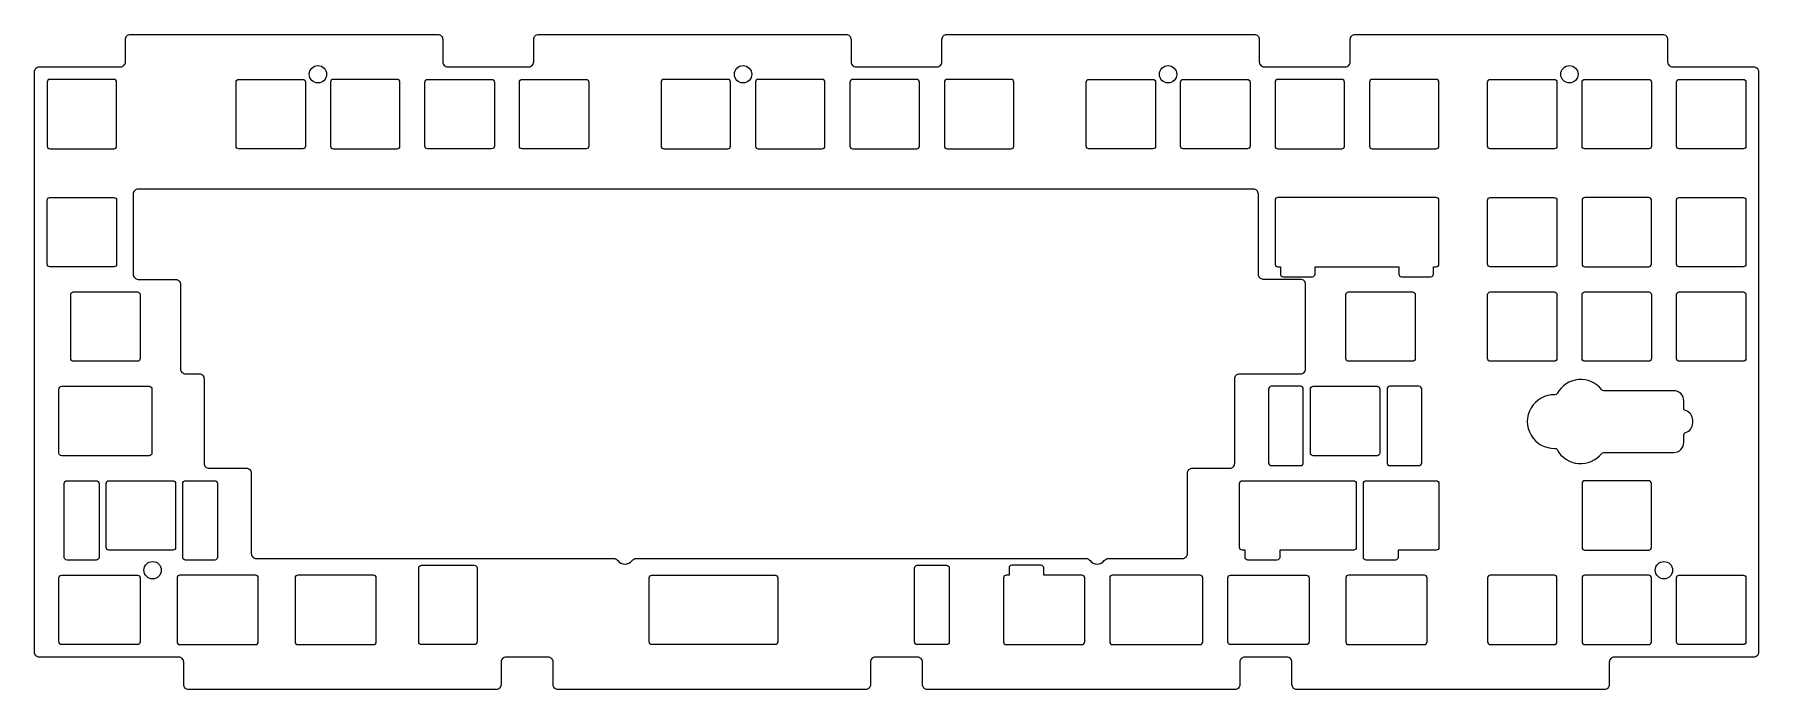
# Model space of a CAD drawing. Extents: x -695 to -347, y 112 to 244.
import ezdxf

# ---------------------------------------------------------------- set-up
doc = ezdxf.new("R2010")
doc.units = 0
doc.header["$MEASUREMENT"] = 0
doc.layers.get('0').update_dxf_attribs({"linetype": 'CONTINUOUS'})

msp = doc.modelspace()

# ---------------------------------------------------------------- linework, layer by layer
for points in [[(-611.47, 237.61), (-595.13, 237.61, 0.414214), (-594.13, 238.61), (-594.13, 243.14, -0.414214), (-593.13, 244.14), (-531.13, 244.14, -0.414214), (-530.13, 243.14), (-530.13, 238.61, 0.414214), (-529.13, 237.61), (-512.79, 237.61, 0.414214), (-511.79, 238.61), (-511.79, 243.14, -0.414214), (-510.79, 244.14), (-448.79, 244.14, -0.414214), (-447.79, 243.14), (-447.79, 238.61, 0.414214), (-446.79, 237.61), (-430.44, 237.61, 0.414214), (-429.44, 238.61), (-429.44, 243.14, -0.414214), (-428.44, 244.14), (-366.44, 244.14, -0.414214), (-365.44, 243.14), (-365.44, 238.61, 0.414214), (-364.44, 237.61), (-348.1, 237.61, -0.414214), (-347.1, 236.61), (-347.1, 119.5, -0.414214), (-348.1, 118.5), (-376.2, 118.5, 0.414214), (-377.2, 117.5), (-377.2, 112.98, -0.414214), (-378.2, 111.98), (-440.2, 111.98, -0.414214), (-441.2, 112.98), (-441.2, 117.5, 0.414214), (-442.2, 118.5), (-450.71, 118.5, 0.414214), (-451.71, 117.5), (-451.71, 112.98, -0.414214), (-452.71, 111.98), (-514.71, 111.98, -0.414214), (-515.71, 112.98), (-515.71, 117.5, 0.414214), (-516.71, 118.5), (-525.21, 118.5, 0.414214), (-526.21, 117.5), (-526.21, 112.98, -0.414214), (-527.21, 111.98), (-589.21, 111.98, -0.414214), (-590.21, 112.98), (-590.21, 117.5, 0.414214), (-591.21, 118.5), (-599.71, 118.5, 0.414214), (-600.71, 117.5), (-600.71, 112.98, -0.414214), (-601.71, 111.98), (-663.71, 111.98, -0.414214), (-664.71, 112.98), (-664.71, 117.5, 0.414214), (-665.71, 118.5), (-693.81, 118.5, -0.414214), (-694.81, 119.5), (-694.81, 236.61, -0.414214), (-693.81, 237.61), (-677.47, 237.61, 0.414214), (-676.47, 238.61), (-676.47, 243.14, -0.414214), (-675.47, 244.14), (-613.47, 244.14, -0.414214), (-612.47, 243.14), (-612.47, 238.61, 0.414214)], [(-678.26, 221.61), (-678.26, 234.51, 0.414214), (-678.81, 235.06), (-691.71, 235.06, 0.414214), (-692.26, 234.51), (-692.26, 221.61, 0.414214), (-691.71, 221.06), (-678.81, 221.06, 0.414214)], [(-653.61, 221.06, -0.414214), (-654.16, 221.61), (-654.16, 234.51, -0.414214), (-653.61, 235.06), (-640.71, 235.06, -0.414214), (-640.16, 234.51), (-640.16, 221.61, -0.414214), (-640.71, 221.06)], [(-635.11, 234.51), (-635.11, 221.61, 0.414214), (-634.56, 221.06), (-621.66, 221.06, 0.414214), (-621.11, 221.61), (-621.11, 234.51, 0.414214), (-621.66, 235.06), (-634.56, 235.06, 0.414214)], [(-615.51, 221.06, -0.414214), (-616.06, 221.61), (-616.06, 234.51, -0.414214), (-615.51, 235.06), (-602.61, 235.06, -0.414214), (-602.06, 234.51), (-602.06, 221.61, -0.414214), (-602.61, 221.06)], [(-583.56, 235.06, -0.414214), (-583.01, 234.51), (-583.01, 221.61, -0.414214), (-583.56, 221.06), (-596.46, 221.06, -0.414214), (-597.01, 221.61), (-597.01, 234.51, -0.414214), (-596.46, 235.06)], [(-567.89, 221.06), (-554.99, 221.06, 0.414214), (-554.44, 221.61), (-554.44, 234.51, 0.414214), (-554.99, 235.06), (-567.89, 235.06, 0.414214), (-568.44, 234.51), (-568.44, 221.61, 0.414214)], [(-535.94, 235.06), (-548.84, 235.06, 0.414214), (-549.39, 234.51), (-549.39, 221.61, 0.414214), (-548.84, 221.06), (-535.94, 221.06, 0.414214), (-535.39, 221.61), (-535.39, 234.51, 0.414214)], [(-529.79, 221.06), (-516.89, 221.06, 0.414214), (-516.34, 221.61), (-516.34, 234.51, 0.414214), (-516.89, 235.06), (-529.79, 235.06, 0.414214), (-530.34, 234.51), (-530.34, 221.61, 0.414214)], [(-510.74, 221.06), (-497.84, 221.06, 0.414214), (-497.29, 221.61), (-497.29, 234.51, 0.414214), (-497.84, 235.06), (-510.74, 235.06, 0.414214), (-511.29, 234.51), (-511.29, 221.61, 0.414214)], [(-469.26, 235.06, -0.414214), (-468.71, 234.51), (-468.71, 221.61, -0.414214), (-469.26, 221.06), (-482.16, 221.06, -0.414214), (-482.71, 221.61), (-482.71, 234.51, -0.414214), (-482.16, 235.06)], [(-463.11, 221.06, -0.414214), (-463.66, 221.61), (-463.66, 234.51, -0.414214), (-463.11, 235.06), (-450.21, 235.06, -0.414214), (-449.66, 234.51), (-449.66, 221.61, -0.414214), (-450.21, 221.06)], [(-431.16, 235.06), (-444.06, 235.06, 0.414214), (-444.61, 234.51), (-444.61, 221.61, 0.414214), (-444.06, 221.06), (-431.16, 221.06, 0.414214), (-430.61, 221.61), (-430.61, 234.51, 0.414214)], [(-425.01, 221.06), (-412.11, 221.06, 0.414214), (-411.56, 221.61), (-411.56, 234.51, 0.414214), (-412.11, 235.06), (-425.01, 235.06, 0.414214), (-425.56, 234.51), (-425.56, 221.61, 0.414214)], [(-401.75, 234.51, -0.414214), (-401.2, 235.06), (-388.3, 235.06, -0.414214), (-387.75, 234.51), (-387.75, 221.61, -0.414214), (-388.3, 221.06), (-401.2, 221.06, -0.414214), (-401.75, 221.61)], [(-369.25, 235.06, -0.414214), (-368.7, 234.51), (-368.7, 221.61, -0.414214), (-369.25, 221.06), (-382.15, 221.06, -0.414214), (-382.7, 221.61), (-382.7, 234.51, -0.414214), (-382.15, 235.06)], [(-349.65, 221.61, -0.414214), (-350.2, 221.06), (-363.1, 221.06, -0.414214), (-363.65, 221.61), (-363.65, 234.51, -0.414214), (-363.1, 235.06), (-350.2, 235.06, -0.414214), (-349.65, 234.51)], [(-577.97, 138.42, -0.243462), (-577.16, 138, 0.517604), (-574.3, 138, -0.243462), (-573.48, 138.42), (-482.72, 138.42, -0.243462), (-481.91, 138, 0.517604), (-479.05, 138, -0.243462), (-478.23, 138.42), (-463.27, 138.42, 0.414214), (-462.27, 139.42), (-462.27, 155.63, -0.414214), (-461.27, 156.63), (-453.74, 156.63, 0.414214), (-452.74, 157.63), (-452.74, 174.68, -0.414214), (-451.74, 175.68), (-439.46, 175.68, 0.414214), (-438.46, 176.68), (-438.46, 193.73, 0.414214), (-439.46, 194.73), (-446.98, 194.73, -0.414214), (-447.98, 195.73), (-447.98, 211.94, 0.414214), (-448.98, 212.94), (-673.9, 212.94, 0.414214), (-674.9, 211.94), (-674.9, 195.73, 0.414214), (-673.9, 194.73), (-666.37, 194.73, -0.414214), (-665.37, 193.73), (-665.37, 176.68, 0.414214), (-664.37, 175.68), (-661.61, 175.68, -0.414214), (-660.61, 174.68), (-660.61, 157.63, 0.414214), (-659.61, 156.63), (-652.09, 156.63, -0.414214), (-651.09, 155.63), (-651.09, 139.42, 0.414214), (-650.09, 138.42)], [(-678.26, 197.8, -0.414214), (-678.81, 197.25), (-691.71, 197.25, -0.414214), (-692.26, 197.8), (-692.26, 210.7, -0.414214), (-691.71, 211.25), (-678.81, 211.25, -0.414214), (-678.26, 210.7)], [(-412.65, 195.8), (-412.65, 197.25), (-412.11, 197.25, 0.414214), (-411.56, 197.8), (-411.56, 210.7, 0.414214), (-412.11, 211.25), (-444.06, 211.25, 0.414214), (-444.61, 210.7), (-444.61, 197.8, 0.414214), (-444.06, 197.25), (-443.53, 197.25), (-443.53, 195.8, 0.414214), (-442.98, 195.25), (-437.08, 195.25, 0.414214), (-436.53, 195.8), (-436.53, 197.25), (-419.65, 197.25), (-419.65, 195.8, 0.414214), (-419.1, 195.25), (-413.2, 195.25, 0.414214)], [(-401.75, 210.7, -0.414214), (-401.2, 211.25), (-388.3, 211.25, -0.414214), (-387.75, 210.7), (-387.75, 197.8, -0.414214), (-388.3, 197.25), (-401.2, 197.25, -0.414214), (-401.75, 197.8)], [(-368.7, 197.8), (-368.7, 210.7, 0.414214), (-369.25, 211.25), (-382.15, 211.25, 0.414214), (-382.7, 210.7), (-382.7, 197.8, 0.414214), (-382.15, 197.25), (-369.25, 197.25, 0.414214)], [(-363.1, 197.25, -0.414214), (-363.65, 197.8), (-363.65, 210.7, -0.414214), (-363.1, 211.25), (-350.2, 211.25, -0.414214), (-349.65, 210.7), (-349.65, 197.8, -0.414214), (-350.2, 197.25)], [(-686.95, 178.2, -0.414214), (-687.5, 178.75), (-687.5, 191.65, -0.414214), (-686.95, 192.2), (-674.05, 192.2, -0.414214), (-673.5, 191.65), (-673.5, 178.75, -0.414214), (-674.05, 178.2)], [(-416.88, 192.2, -0.414214), (-416.33, 191.65), (-416.33, 178.75, -0.414214), (-416.88, 178.2), (-429.78, 178.2, -0.414214), (-430.33, 178.75), (-430.33, 191.65, -0.414214), (-429.78, 192.2)], [(-387.75, 178.75, -0.414214), (-388.3, 178.2), (-401.2, 178.2, -0.414214), (-401.75, 178.75), (-401.75, 191.65, -0.414214), (-401.2, 192.2), (-388.3, 192.2, -0.414214), (-387.75, 191.65)], [(-382.15, 178.2, -0.414214), (-382.7, 178.75), (-382.7, 191.65, -0.414214), (-382.15, 192.2), (-369.25, 192.2, -0.414214), (-368.7, 191.65), (-368.7, 178.75, -0.414214), (-369.25, 178.2)], [(-363.1, 178.2, -0.414214), (-363.65, 178.75), (-363.65, 191.65, -0.414214), (-363.1, 192.2), (-350.2, 192.2, -0.414214), (-349.65, 191.65), (-349.65, 178.75, -0.414214), (-350.2, 178.2)], [(-388.17, 160.64, -0.284016), (-387.72, 160.38, 0.540318), (-378.73, 159.61, -0.230323), (-378.33, 159.8), (-364.19, 159.8, 0.414214), (-362.16, 161.84), (-362.16, 163.35, -0.328784), (-361.81, 163.82, 0.328784), (-360.37, 165.77), (-360.37, 166.3, 0.328784), (-361.81, 168.25, -0.328784), (-362.16, 168.73), (-362.16, 170.23, 0.414214), (-364.19, 172.27), (-378.32, 172.27, -0.230438), (-378.72, 172.46, 0.540472), (-387.71, 171.69, -0.284351), (-388.17, 171.43, 1.032004)], [(-689.33, 159.15, -0.414214), (-689.88, 159.7), (-689.88, 172.6, -0.414214), (-689.33, 173.15), (-671.67, 173.15, -0.414214), (-671.12, 172.6), (-671.12, 159.7, -0.414214), (-671.67, 159.15)], [(-445.91, 172.6), (-445.91, 157.7, 0.414214), (-445.36, 157.15), (-439.46, 157.15, 0.414214), (-438.91, 157.7), (-438.91, 172.6, 0.414214), (-439.46, 173.15), (-445.36, 173.15, 0.414214)], [(-424.02, 173.15, -0.414214), (-423.47, 172.6), (-423.47, 159.7, -0.414214), (-424.02, 159.15), (-436.92, 159.15, -0.414214), (-437.47, 159.7), (-437.47, 172.6, -0.414214), (-436.92, 173.15)], [(-415.58, 173.15), (-421.48, 173.15, 0.414214), (-422.03, 172.6), (-422.03, 157.7, 0.414214), (-421.48, 157.15), (-415.58, 157.15, 0.414214), (-415.03, 157.7), (-415.03, 172.6, 0.414214)], [(-681.8, 138.65, -0.414214), (-682.35, 138.1), (-688.25, 138.1, -0.414214), (-688.8, 138.65), (-688.8, 153.55, -0.414214), (-688.25, 154.1), (-682.35, 154.1, -0.414214), (-681.8, 153.55)], [(-666.36, 140.65, -0.414214), (-666.91, 140.1), (-679.81, 140.1, -0.414214), (-680.36, 140.65), (-680.36, 153.55, -0.414214), (-679.81, 154.1), (-666.91, 154.1, -0.414214), (-666.36, 153.55)], [(-664.92, 153.55, -0.414214), (-664.37, 154.1), (-658.47, 154.1, -0.414214), (-657.92, 153.55), (-657.92, 138.65, -0.414214), (-658.47, 138.1), (-664.37, 138.1, -0.414214), (-664.92, 138.65)], [(-451.21, 140.1, -0.414214), (-451.76, 140.65), (-451.76, 153.55, -0.414214), (-451.21, 154.1), (-428.78, 154.1, -0.414214), (-428.23, 153.55), (-428.23, 140.65, -0.414214), (-428.78, 140.1), (-443.67, 140.1), (-443.67, 138.65, -0.414214), (-444.22, 138.1), (-450.12, 138.1, -0.414214), (-450.67, 138.65), (-450.67, 140.1)], [(-419.79, 138.65, -0.414214), (-420.34, 138.1), (-426.24, 138.1, -0.414214), (-426.79, 138.65), (-426.79, 153.55, -0.414214), (-426.24, 154.1), (-412.11, 154.1, -0.414214), (-411.56, 153.55), (-411.56, 140.65, -0.414214), (-412.11, 140.1), (-419.79, 140.1)], [(-369.25, 154.1), (-382.15, 154.1, 0.414214), (-382.7, 153.55), (-382.7, 140.65, 0.414214), (-382.15, 140.1), (-369.25, 140.1, 0.414214), (-368.7, 140.65), (-368.7, 153.55, 0.414214)], [(-616.77, 121.05, -0.414214), (-617.32, 121.6), (-617.32, 136.5, -0.414214), (-616.77, 137.05), (-606.11, 137.05, -0.414214), (-605.56, 136.5), (-605.56, 121.6, -0.414214), (-606.11, 121.05)], [(-510.87, 137.05, -0.414214), (-510.32, 136.5), (-510.32, 121.6, -0.414214), (-510.87, 121.05), (-516.77, 121.05, -0.414214), (-517.32, 121.6), (-517.32, 136.5, -0.414214), (-516.77, 137.05)], [(-498.26, 136.5), (-498.26, 135.05), (-498.83, 135.05, 0.414214), (-499.38, 134.5), (-499.38, 121.6, 0.414214), (-498.83, 121.05), (-483.55, 121.05, 0.414214), (-483, 121.6), (-483, 134.5, 0.414214), (-483.55, 135.05), (-491.26, 135.05), (-491.26, 136.5, 0.414214), (-491.81, 137.05), (-497.71, 137.05, 0.414214)], [(-673.5, 121.6, -0.414214), (-674.05, 121.05), (-689.33, 121.05, -0.414214), (-689.88, 121.6), (-689.88, 134.5, -0.414214), (-689.33, 135.05), (-674.05, 135.05, -0.414214), (-673.5, 134.5)], [(-666.07, 134.5), (-666.07, 121.6, 0.414214), (-665.52, 121.05), (-650.24, 121.05, 0.414214), (-649.69, 121.6), (-649.69, 134.5, 0.414214), (-650.24, 135.05), (-665.52, 135.05, 0.414214)], [(-626.43, 135.05), (-641.71, 135.05, 0.414214), (-642.26, 134.5), (-642.26, 121.6, 0.414214), (-641.71, 121.05), (-626.43, 121.05, 0.414214), (-625.88, 121.6), (-625.88, 134.5, 0.414214)], [(-544.91, 121.6, -0.414214), (-545.46, 121.05), (-570.27, 121.05, -0.414214), (-570.82, 121.6), (-570.82, 134.5, -0.414214), (-570.27, 135.05), (-545.46, 135.05, -0.414214), (-544.91, 134.5)], [(-477.4, 121.05), (-459.74, 121.05, 0.414214), (-459.19, 121.6), (-459.19, 134.5, 0.414214), (-459.74, 135.05), (-477.4, 135.05, 0.414214), (-477.95, 134.5), (-477.95, 121.6, 0.414214)], [(-437.76, 121.6, -0.414214), (-438.31, 121.05), (-453.59, 121.05, -0.414214), (-454.14, 121.6), (-454.14, 134.5, -0.414214), (-453.59, 135.05), (-438.31, 135.05, -0.414214), (-437.76, 134.5)], [(-430.33, 134.5), (-430.33, 121.6, 0.414214), (-429.78, 121.05), (-414.5, 121.05, 0.414214), (-413.95, 121.6), (-413.95, 134.5, 0.414214), (-414.5, 135.05), (-429.78, 135.05, 0.414214)], [(-387.75, 121.6), (-387.75, 134.5, 0.414214), (-388.3, 135.05), (-401.2, 135.05, 0.414214), (-401.75, 134.5), (-401.75, 121.6, 0.414214), (-401.2, 121.05), (-388.3, 121.05, 0.414214)], [(-368.7, 121.6), (-368.7, 134.5, 0.414214), (-369.25, 135.05), (-382.15, 135.05, 0.414214), (-382.7, 134.5), (-382.7, 121.6, 0.414214), (-382.15, 121.05), (-369.25, 121.05, 0.414214)], [(-363.1, 121.05, -0.414214), (-363.65, 121.6), (-363.65, 134.5, -0.414214), (-363.1, 135.05), (-350.2, 135.05, -0.414214), (-349.65, 134.5), (-349.65, 121.6, -0.414214), (-350.2, 121.05)]]:
    msp.add_lwpolyline(points, format="xyb", close=True)
for centre in [(-637.64, 236.11), (-551.91, 236.11), (-466.19, 236.11), (-385.23, 236.11), (-670.98, 136.06), (-366.18, 136.06)]:
    msp.add_circle(centre, 1.75)

doc.saveas('drawing.dxf')
